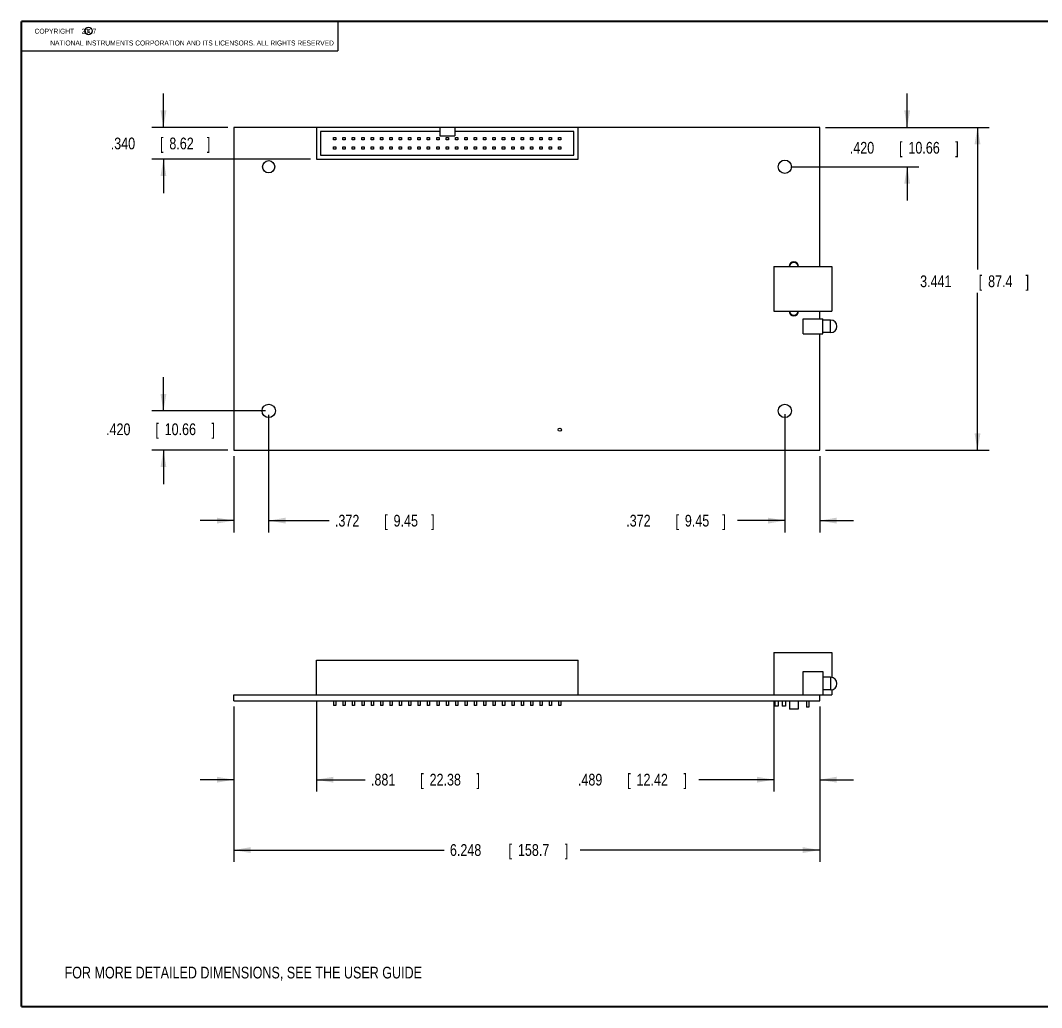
# Model space of a CAD drawing. Header units: inches. Extents: x 0.2 to 16.8, y 0.1 to 10.8.
# Drawn here: x 0.24 to 11.13, y 0.25 to 10.77 of the extents above; entities that cross this region are included whole.
import ezdxf

# ---------------------------------------------------------------- set-up
doc = ezdxf.new("R2010")
doc.units = ezdxf.units.IN
doc.header["$LTSCALE"] = 0.935
doc.header["$MEASUREMENT"] = 0
doc.layers.get('0').update_dxf_attribs({"linetype": 'CONTINUOUS'})
doc.layers.add('DETAIL', color=7, linetype='CONTINUOUS')
doc.layers.add('DIMENSIONS', color=7, linetype='CONTINUOUS')
doc.styles.get("Standard").update_dxf_attribs({"font": 'txt', "width": 0.8})
doc.dimstyles.new('DIMSTYLE_1', dxfattribs={"dimtxt": 0.125, "dimasz": 0.18, "dimexe": 0.18, "dimexo": 0.0625, "dimgap": 0.09, "dimtad": 0, "dimtih": 1, "dimtoh": 1, "dimdec": 3, "dimzin": 4, "dimdsep": 46, "dimtxsty": 'STANDARD', "dimblk": '_FILLED', "dimblk1": '_FILLED', "dimblk2": '_FILLED', "dimcen": 0.09, "dimadec": 0, "dimazin": 0, "dimtp": 0.01, "dimtm": 0.01, "dimtfac": 1, "dimtdec": 3, "dimtofl": 0, "dimtmove": 0, "dimatfit": 3, "dimldrblk": '_FILLED', "dimfxl": 1, "dimtolj": 1, "dimtzin": 4, "dimarcsym": 0})

# ---------------------------------------------------------------- blocks, each defined once
blk = doc.blocks.new('_FILLED')
at = {"color": 0, "linetype": 'BYBLOCK'}
blk.add_solid([(0, 0), (-1, 0.174), (-1, -0.174)], dxfattribs=at)
blk = doc.blocks.new('*D4')
at = {"layer": 'DIMENSIONS', "color": 2, "linetype": 'CONTINUOUS'}
for p, q in [((3.396, 3.519), (3.396, 2.552)), ((2.515, 3.456), (2.515, 2.552)), ((2.515, 2.677), (2.155, 2.677)), ((3.396, 2.677), (3.916, 2.677))]:
    blk.add_line(p, q, dxfattribs=at)
at = {"layer": 'DIMENSIONS', "color": 2, "linetype": 'CONTINUOUS', "xscale": 0.18, "yscale": 0.18, "zscale": 0.18}
blk.add_blockref('_FILLED', (2.515, 2.677), dxfattribs=at)
at = {"layer": 'DIMENSIONS', "color": 2, "linetype": 'CONTINUOUS', "xscale": 0.18, "yscale": 0.18, "zscale": 0.18, "rotation": 180}
blk.add_blockref('_FILLED', (3.396, 2.677), dxfattribs=at)
at = {"layer": 'DIMENSIONS', "color": 2, "linetype": 'CONTINUOUS', "width": 0.8}
for s, p in [('.881', (3.978, 2.615)), ('[', (4.503, 2.615)), ('22.38', (4.603, 2.615)), (']', (5.103, 2.615))]:
    blk.add_text(s, height=0.125, dxfattribs=at).set_placement(p)
blk = doc.blocks.new('*D5')
at = {"layer": 'DIMENSIONS', "color": 2, "linetype": 'CONTINUOUS'}
for p, q in [((8.274, 3.519), (8.274, 2.552)), ((8.763, 3.456), (8.763, 2.552)), ((8.274, 2.677), (7.473, 2.677)), ((8.763, 2.677), (9.123, 2.677))]:
    blk.add_line(p, q, dxfattribs=at)
at = {"layer": 'DIMENSIONS', "color": 2, "linetype": 'CONTINUOUS', "xscale": 0.18, "yscale": 0.18, "zscale": 0.18}
blk.add_blockref('_FILLED', (8.274, 2.677), dxfattribs=at)
at = {"layer": 'DIMENSIONS', "color": 2, "linetype": 'CONTINUOUS', "xscale": 0.18, "yscale": 0.18, "zscale": 0.18, "rotation": 180}
blk.add_blockref('_FILLED', (8.763, 2.677), dxfattribs=at)
at = {"layer": 'DIMENSIONS', "color": 2, "linetype": 'CONTINUOUS', "width": 0.8}
for s, p in [('.489', (6.185, 2.615)), ('[', (6.71, 2.615)), ('12.42', (6.81, 2.615)), (']', (7.31, 2.615))]:
    blk.add_text(s, height=0.125, dxfattribs=at).set_placement(p)
blk = doc.blocks.new('*D6')
at = {"layer": 'DIMENSIONS', "color": 2, "linetype": 'CONTINUOUS'}
for p, q in [((2.887, 6.564), (2.887, 5.313)), ((2.515, 6.125), (2.515, 5.313)), ((2.515, 5.438), (2.155, 5.438)), ((2.887, 5.438), (3.531, 5.438))]:
    blk.add_line(p, q, dxfattribs=at)
at = {"layer": 'DIMENSIONS', "color": 2, "linetype": 'CONTINUOUS', "xscale": 0.18, "yscale": 0.18, "zscale": 0.18}
blk.add_blockref('_FILLED', (2.515, 5.438), dxfattribs=at)
at = {"layer": 'DIMENSIONS', "color": 2, "linetype": 'CONTINUOUS', "xscale": 0.18, "yscale": 0.18, "zscale": 0.18, "rotation": 180}
blk.add_blockref('_FILLED', (2.887, 5.438), dxfattribs=at)
at = {"layer": 'DIMENSIONS', "color": 2, "linetype": 'CONTINUOUS', "width": 0.8}
for s, p in [('.372', (3.594, 5.375)), ('[', (4.119, 5.375)), ('9.45', (4.219, 5.375)), (']', (4.619, 5.375))]:
    blk.add_text(s, height=0.125, dxfattribs=at).set_placement(p)
blk = doc.blocks.new('*D7')
at = {"layer": 'DIMENSIONS', "color": 2, "linetype": 'CONTINUOUS'}
for p, q in [((8.391, 6.572), (8.391, 5.313)), ((8.763, 6.125), (8.763, 5.313)), ((8.391, 5.438), (7.887, 5.438)), ((8.763, 5.438), (9.123, 5.438))]:
    blk.add_line(p, q, dxfattribs=at)
at = {"layer": 'DIMENSIONS', "color": 2, "linetype": 'CONTINUOUS', "xscale": 0.18, "yscale": 0.18, "zscale": 0.18}
blk.add_blockref('_FILLED', (8.391, 5.438), dxfattribs=at)
at = {"layer": 'DIMENSIONS', "color": 2, "linetype": 'CONTINUOUS', "xscale": 0.18, "yscale": 0.18, "zscale": 0.18, "rotation": 180}
blk.add_blockref('_FILLED', (8.763, 5.438), dxfattribs=at)
at = {"layer": 'DIMENSIONS', "color": 2, "linetype": 'CONTINUOUS', "width": 0.8}
for s, p in [('.372', (6.7, 5.375)), ('[', (7.225, 5.375)), ('9.45', (7.325, 5.375)), (']', (7.725, 5.375))]:
    blk.add_text(s, height=0.125, dxfattribs=at).set_placement(p)
blk = doc.blocks.new('*D8')
at = {"layer": 'DIMENSIONS', "color": 2, "linetype": 'CONTINUOUS'}
for p, q in [((1.765, 6.607), (1.765, 6.967)), ((2.854, 6.607), (1.64, 6.607)), ((2.453, 6.188), (1.64, 6.188)), ((1.765, 6.188), (1.765, 5.828))]:
    blk.add_line(p, q, dxfattribs=at)
at = {"layer": 'DIMENSIONS', "color": 2, "linetype": 'CONTINUOUS', "xscale": 0.18, "yscale": 0.18, "zscale": 0.18}
for p, rotation in [((1.765, 6.607), 270), ((1.765, 6.188), 90)]:
    blk.add_blockref('_FILLED', p, dxfattribs=dict(at, rotation=rotation))
at = {"layer": 'DIMENSIONS', "color": 2, "linetype": 'CONTINUOUS', "width": 0.8}
for s, p in [('.420', (1.153, 6.349)), ('[', (1.678, 6.349)), ('10.66', (1.778, 6.349)), (']', (2.278, 6.349))]:
    blk.add_text(s, height=0.125, dxfattribs=at).set_placement(p)
blk = doc.blocks.new('*D9')
at = {"layer": 'DIMENSIONS', "color": 2, "linetype": 'CONTINUOUS'}
for p, q in [((9.696, 9.629), (9.696, 9.989)), ((8.826, 9.629), (9.821, 9.629)), ((8.454, 9.209), (9.821, 9.209)), ((9.696, 9.209), (9.696, 8.849))]:
    blk.add_line(p, q, dxfattribs=at)
at = {"layer": 'DIMENSIONS', "color": 2, "linetype": 'CONTINUOUS', "xscale": 0.18, "yscale": 0.18, "zscale": 0.18}
for p, rotation in [((9.696, 9.629), 270), ((9.696, 9.209), 90)]:
    blk.add_blockref('_FILLED', p, dxfattribs=dict(at, rotation=rotation))
at = {"layer": 'DIMENSIONS', "color": 2, "linetype": 'CONTINUOUS', "width": 0.8}
for s, p in [('.420', (9.084, 9.349)), ('[', (9.609, 9.349)), ('10.66', (9.709, 9.349)), (']', (10.209, 9.349))]:
    blk.add_text(s, height=0.125, dxfattribs=at).set_placement(p)
blk = doc.blocks.new('*D10')
at = {"layer": 'DIMENSIONS', "color": 2, "linetype": 'CONTINUOUS'}
for p, q in [((1.765, 9.629), (1.765, 9.989)), ((2.453, 9.629), (1.64, 9.629)), ((3.334, 9.289), (1.64, 9.289)), ((1.765, 9.289), (1.765, 8.929))]:
    blk.add_line(p, q, dxfattribs=at)
at = {"layer": 'DIMENSIONS', "color": 2, "linetype": 'CONTINUOUS', "xscale": 0.18, "yscale": 0.18, "zscale": 0.18}
for p, rotation in [((1.765, 9.629), 270), ((1.765, 9.289), 90)]:
    blk.add_blockref('_FILLED', p, dxfattribs=dict(at, rotation=rotation))
at = {"layer": 'DIMENSIONS', "color": 2, "linetype": 'CONTINUOUS', "width": 0.8}
for s, p in [('.340', (1.203, 9.395)), ('[', (1.728, 9.395)), ('8.62', (1.828, 9.395)), (']', (2.228, 9.395))]:
    blk.add_text(s, height=0.125, dxfattribs=at).set_placement(p)
blk = doc.blocks.new('*D11')
at = {"layer": 'DIMENSIONS', "color": 2, "linetype": 'CONTINUOUS'}
for p, q in [((2.515, 3.456), (2.515, 1.802)), ((8.763, 3.456), (8.763, 1.802)), ((2.515, 1.927), (4.758, 1.927)), ((8.763, 1.927), (6.208, 1.927))]:
    blk.add_line(p, q, dxfattribs=at)
at = {"layer": 'DIMENSIONS', "color": 2, "linetype": 'CONTINUOUS', "xscale": 0.18, "yscale": 0.18, "zscale": 0.18, "rotation": 180}
blk.add_blockref('_FILLED', (2.515, 1.927), dxfattribs=at)
at = {"layer": 'DIMENSIONS', "color": 2, "linetype": 'CONTINUOUS', "xscale": 0.18, "yscale": 0.18, "zscale": 0.18}
blk.add_blockref('_FILLED', (8.763, 1.927), dxfattribs=at)
at = {"layer": 'DIMENSIONS', "color": 2, "linetype": 'CONTINUOUS', "width": 0.8}
for s, p in [('6.248', (4.82, 1.865)), ('[', (5.445, 1.865)), ('158.7', (5.545, 1.865)), (']', (6.045, 1.865))]:
    blk.add_text(s, height=0.125, dxfattribs=at).set_placement(p)
blk = doc.blocks.new('*D12')
at = {"layer": 'DIMENSIONS', "color": 2, "linetype": 'CONTINUOUS'}
for p, q in [((8.826, 9.629), (10.571, 9.629)), ((10.446, 9.629), (10.446, 8.114)), ((10.446, 6.188), (10.446, 7.864)), ((8.826, 6.188), (10.571, 6.188))]:
    blk.add_line(p, q, dxfattribs=at)
at = {"layer": 'DIMENSIONS', "color": 2, "linetype": 'CONTINUOUS', "xscale": 0.18, "yscale": 0.18, "zscale": 0.18}
for p, rotation in [((10.446, 9.629), 90), ((10.446, 6.188), 270)]:
    blk.add_blockref('_FILLED', p, dxfattribs=dict(at, rotation=rotation))
at = {"layer": 'DIMENSIONS', "color": 2, "linetype": 'CONTINUOUS', "width": 0.8}
for s, p in [('[', (10.459, 7.926)), (']', (10.959, 7.926)), ('3.441', (9.834, 7.926)), ('87.4', (10.559, 7.926))]:
    blk.add_text(s, height=0.125, dxfattribs=at).set_placement(p)

msp = doc.modelspace()

# ---------------------------------------------------------------- linework, layer by layer
at = {"color": 2, "linetype": 'CONTINUOUS'}
for p, q in [((0.25, 10.7586), (3.625, 10.7586)), ((0.25, 10.7586), (0.25, 10.4456)), ((3.625, 10.7586), (3.625, 10.4456)), ((0.25, 10.4456), (3.625, 10.4456))]:
    msp.add_line(p, q, dxfattribs=at)
at = {"color": 7, "linetype": 'CONTINUOUS'}
for p, q in [((2.5154, 9.6287), (2.5154, 6.1877)), ((3.3964, 9.6287), (2.5154, 9.6287)), ((3.3964, 9.6292), (3.3964, 9.2892)), ((6.1864, 9.6292), (3.3964, 9.6292)), ((3.4414, 9.5842), (3.4414, 9.3342)), ((4.7114, 9.5842), (3.4414, 9.5842)), ((4.7114, 9.6292), (4.7114, 9.5392)), ((4.8714, 9.6292), (4.8714, 9.5392)), ((6.1414, 9.5842), (4.8714, 9.5842)), ((6.1414, 9.3342), (6.1414, 9.5842)), ((6.1864, 9.2892), (6.1864, 9.6292)), ((8.7634, 9.6287), (6.1864, 9.6287)), ((8.7634, 8.1452), (8.7634, 9.6287)), ((3.5789, 9.4967), (3.5789, 9.5217)), ((3.5789, 9.5217), (3.6039, 9.5217)), ((3.6039, 9.4967), (3.5789, 9.4967)), ((3.6039, 9.5217), (3.6039, 9.4967)), ((3.6789, 9.4967), (3.6789, 9.5217)), ((3.6789, 9.5217), (3.7039, 9.5217)), ((3.7039, 9.4967), (3.6789, 9.4967)), ((3.7039, 9.5217), (3.7039, 9.4967)), ((3.7789, 9.4967), (3.7789, 9.5217)), ((3.7789, 9.5217), (3.8039, 9.5217)), ((3.8039, 9.4967), (3.7789, 9.4967)), ((3.8039, 9.5217), (3.8039, 9.4967)), ((3.8789, 9.4967), (3.8789, 9.5217)), ((3.8789, 9.5217), (3.9039, 9.5217)), ((3.9039, 9.4967), (3.8789, 9.4967)), ((3.9039, 9.5217), (3.9039, 9.4967)), ((3.9789, 9.4967), (3.9789, 9.5217)), ((3.9789, 9.5217), (4.0039, 9.5217)), ((4.0039, 9.4967), (3.9789, 9.4967)), ((4.0039, 9.5217), (4.0039, 9.4967)), ((4.0789, 9.4967), (4.0789, 9.5217)), ((4.0789, 9.5217), (4.1039, 9.5217)), ((4.1039, 9.4967), (4.0789, 9.4967)), ((4.1039, 9.5217), (4.1039, 9.4967)), ((4.1789, 9.4967), (4.1789, 9.5217)), ((4.1789, 9.5217), (4.2039, 9.5217)), ((4.2039, 9.4967), (4.1789, 9.4967)), ((4.2039, 9.5217), (4.2039, 9.4967)), ((4.2789, 9.4967), (4.2789, 9.5217)), ((4.2789, 9.5217), (4.3039, 9.5217)), ((4.3039, 9.4967), (4.2789, 9.4967)), ((4.3039, 9.5217), (4.3039, 9.4967)), ((4.3789, 9.4967), (4.3789, 9.5217)), ((4.3789, 9.5217), (4.4039, 9.5217)), ((4.4039, 9.4967), (4.3789, 9.4967)), ((4.4039, 9.5217), (4.4039, 9.4967)), ((4.4789, 9.4967), (4.4789, 9.5217)), ((4.4789, 9.5217), (4.5039, 9.5217)), ((4.5039, 9.4967), (4.4789, 9.4967)), ((4.5039, 9.5217), (4.5039, 9.4967)), ((4.5789, 9.4967), (4.5789, 9.5217)), ((4.5789, 9.5217), (4.6039, 9.5217)), ((4.6039, 9.4967), (4.5789, 9.4967)), ((4.6039, 9.5217), (4.6039, 9.4967)), ((4.6789, 9.4967), (4.6789, 9.5217)), ((4.6789, 9.5217), (4.7039, 9.5217)), ((4.7039, 9.4967), (4.6789, 9.4967)), ((4.7039, 9.5217), (4.7039, 9.4967)), ((4.7114, 9.5392), (4.8714, 9.5392)), ((4.7789, 9.4967), (4.7789, 9.5217)), ((4.7789, 9.5217), (4.8039, 9.5217)), ((4.8039, 9.4967), (4.7789, 9.4967)), ((4.8039, 9.5217), (4.8039, 9.4967)), ((4.8789, 9.4967), (4.8789, 9.5217)), ((4.8789, 9.5217), (4.9039, 9.5217)), ((4.9039, 9.4967), (4.8789, 9.4967)), ((4.9039, 9.5217), (4.9039, 9.4967)), ((4.9789, 9.4967), (4.9789, 9.5217)), ((4.9789, 9.5217), (5.0039, 9.5217)), ((5.0039, 9.4967), (4.9789, 9.4967)), ((5.0039, 9.5217), (5.0039, 9.4967)), ((5.0789, 9.4967), (5.0789, 9.5217)), ((5.0789, 9.5217), (5.1039, 9.5217)), ((5.1039, 9.4967), (5.0789, 9.4967)), ((5.1039, 9.5217), (5.1039, 9.4967)), ((5.1789, 9.4967), (5.1789, 9.5217)), ((5.1789, 9.5217), (5.2039, 9.5217)), ((5.2039, 9.4967), (5.1789, 9.4967)), ((5.2039, 9.5217), (5.2039, 9.4967)), ((5.2789, 9.4967), (5.2789, 9.5217)), ((5.2789, 9.5217), (5.3039, 9.5217)), ((5.3039, 9.4967), (5.2789, 9.4967)), ((5.3039, 9.5217), (5.3039, 9.4967)), ((5.3789, 9.4967), (5.3789, 9.5217)), ((5.3789, 9.5217), (5.4039, 9.5217)), ((5.4039, 9.4967), (5.3789, 9.4967)), ((5.4039, 9.5217), (5.4039, 9.4967)), ((5.4789, 9.4967), (5.4789, 9.5217)), ((5.4789, 9.5217), (5.5039, 9.5217)), ((5.5039, 9.4967), (5.4789, 9.4967)), ((5.5039, 9.5217), (5.5039, 9.4967)), ((5.5789, 9.4967), (5.5789, 9.5217)), ((5.5789, 9.5217), (5.6039, 9.5217)), ((5.6039, 9.4967), (5.5789, 9.4967)), ((5.6039, 9.5217), (5.6039, 9.4967)), ((5.6789, 9.4967), (5.6789, 9.5217)), ((5.6789, 9.5217), (5.7039, 9.5217)), ((5.7039, 9.4967), (5.6789, 9.4967)), ((5.7039, 9.5217), (5.7039, 9.4967)), ((5.7789, 9.4967), (5.7789, 9.5217)), ((5.7789, 9.5217), (5.8039, 9.5217)), ((5.8039, 9.4967), (5.7789, 9.4967)), ((5.8039, 9.5217), (5.8039, 9.4967)), ((5.8789, 9.4967), (5.8789, 9.5217)), ((5.8789, 9.5217), (5.9039, 9.5217)), ((5.9039, 9.4967), (5.8789, 9.4967)), ((5.9039, 9.5217), (5.9039, 9.4967)), ((5.9789, 9.4967), (5.9789, 9.5217)), ((5.9789, 9.5217), (6.0039, 9.5217)), ((6.0039, 9.4967), (5.9789, 9.4967)), ((6.0039, 9.5217), (6.0039, 9.4967)), ((3.5789, 9.3967), (3.5789, 9.4217)), ((3.5789, 9.4217), (3.6039, 9.4217)), ((3.6039, 9.3967), (3.5789, 9.3967)), ((3.6039, 9.4217), (3.6039, 9.3967)), ((3.6789, 9.3967), (3.6789, 9.4217)), ((3.6789, 9.4217), (3.7039, 9.4217)), ((3.7039, 9.3967), (3.6789, 9.3967)), ((3.7039, 9.4217), (3.7039, 9.3967)), ((3.7789, 9.3967), (3.7789, 9.4217)), ((3.7789, 9.4217), (3.8039, 9.4217)), ((3.8039, 9.3967), (3.7789, 9.3967)), ((3.8039, 9.4217), (3.8039, 9.3967)), ((3.8789, 9.3967), (3.8789, 9.4217)), ((3.8789, 9.4217), (3.9039, 9.4217)), ((3.9039, 9.3967), (3.8789, 9.3967)), ((3.9039, 9.4217), (3.9039, 9.3967)), ((3.9789, 9.3967), (3.9789, 9.4217)), ((3.9789, 9.4217), (4.0039, 9.4217)), ((4.0039, 9.3967), (3.9789, 9.3967)), ((4.0039, 9.4217), (4.0039, 9.3967)), ((4.0789, 9.3967), (4.0789, 9.4217)), ((4.0789, 9.4217), (4.1039, 9.4217)), ((4.1039, 9.3967), (4.0789, 9.3967)), ((4.1039, 9.4217), (4.1039, 9.3967)), ((4.1789, 9.3967), (4.1789, 9.4217)), ((4.1789, 9.4217), (4.2039, 9.4217)), ((4.2039, 9.3967), (4.1789, 9.3967)), ((4.2039, 9.4217), (4.2039, 9.3967)), ((4.2789, 9.3967), (4.2789, 9.4217)), ((4.2789, 9.4217), (4.3039, 9.4217)), ((4.3039, 9.3967), (4.2789, 9.3967)), ((4.3039, 9.4217), (4.3039, 9.3967)), ((4.3789, 9.3967), (4.3789, 9.4217)), ((4.3789, 9.4217), (4.4039, 9.4217)), ((4.4039, 9.3967), (4.3789, 9.3967)), ((4.4039, 9.4217), (4.4039, 9.3967)), ((4.4789, 9.3967), (4.4789, 9.4217)), ((4.4789, 9.4217), (4.5039, 9.4217)), ((4.5039, 9.3967), (4.4789, 9.3967)), ((4.5039, 9.4217), (4.5039, 9.3967)), ((4.5789, 9.3967), (4.5789, 9.4217)), ((4.5789, 9.4217), (4.6039, 9.4217)), ((4.6039, 9.3967), (4.5789, 9.3967)), ((4.6039, 9.4217), (4.6039, 9.3967)), ((4.6789, 9.3967), (4.6789, 9.4217)), ((4.6789, 9.4217), (4.7039, 9.4217)), ((4.7039, 9.3967), (4.6789, 9.3967)), ((4.7039, 9.4217), (4.7039, 9.3967)), ((4.7789, 9.3967), (4.7789, 9.4217)), ((4.7789, 9.4217), (4.8039, 9.4217)), ((4.8039, 9.3967), (4.7789, 9.3967)), ((4.8039, 9.4217), (4.8039, 9.3967)), ((4.8789, 9.3967), (4.8789, 9.4217)), ((4.8789, 9.4217), (4.9039, 9.4217)), ((4.9039, 9.3967), (4.8789, 9.3967)), ((4.9039, 9.4217), (4.9039, 9.3967)), ((4.9789, 9.3967), (4.9789, 9.4217)), ((4.9789, 9.4217), (5.0039, 9.4217)), ((5.0039, 9.3967), (4.9789, 9.3967)), ((5.0039, 9.4217), (5.0039, 9.3967)), ((5.0789, 9.3967), (5.0789, 9.4217)), ((5.0789, 9.4217), (5.1039, 9.4217)), ((5.1039, 9.3967), (5.0789, 9.3967)), ((5.1039, 9.4217), (5.1039, 9.3967)), ((5.1789, 9.3967), (5.1789, 9.4217)), ((5.1789, 9.4217), (5.2039, 9.4217)), ((5.2039, 9.3967), (5.1789, 9.3967)), ((5.2039, 9.4217), (5.2039, 9.3967)), ((5.2789, 9.3967), (5.2789, 9.4217)), ((5.2789, 9.4217), (5.3039, 9.4217)), ((5.3039, 9.3967), (5.2789, 9.3967)), ((5.3039, 9.4217), (5.3039, 9.3967)), ((5.3789, 9.3967), (5.3789, 9.4217)), ((5.3789, 9.4217), (5.4039, 9.4217)), ((5.4039, 9.3967), (5.3789, 9.3967)), ((5.4039, 9.4217), (5.4039, 9.3967)), ((5.4789, 9.3967), (5.4789, 9.4217)), ((5.4789, 9.4217), (5.5039, 9.4217)), ((5.5039, 9.3967), (5.4789, 9.3967)), ((5.5039, 9.4217), (5.5039, 9.3967)), ((5.5789, 9.3967), (5.5789, 9.4217)), ((5.5789, 9.4217), (5.6039, 9.4217)), ((5.6039, 9.3967), (5.5789, 9.3967)), ((5.6039, 9.4217), (5.6039, 9.3967)), ((5.6789, 9.3967), (5.6789, 9.4217)), ((5.6789, 9.4217), (5.7039, 9.4217)), ((5.7039, 9.3967), (5.6789, 9.3967)), ((5.7039, 9.4217), (5.7039, 9.3967)), ((5.7789, 9.3967), (5.7789, 9.4217)), ((5.7789, 9.4217), (5.8039, 9.4217)), ((5.8039, 9.3967), (5.7789, 9.3967)), ((5.8039, 9.4217), (5.8039, 9.3967)), ((5.8789, 9.3967), (5.8789, 9.4217)), ((5.8789, 9.4217), (5.9039, 9.4217)), ((5.9039, 9.3967), (5.8789, 9.3967)), ((5.9039, 9.4217), (5.9039, 9.3967)), ((5.9789, 9.3967), (5.9789, 9.4217)), ((5.9789, 9.4217), (6.0039, 9.4217)), ((6.0039, 9.3967), (5.9789, 9.3967)), ((6.0039, 9.4217), (6.0039, 9.3967)), ((3.3964, 9.2892), (6.1864, 9.2892)), ((3.4414, 9.3342), (6.1414, 9.3342)), ((8.2744, 8.1452), (8.8934, 8.1452)), ((8.2744, 8.1452), (8.2744, 7.6712)), ((8.8934, 8.1452), (8.8934, 7.6712)), ((8.2744, 7.6712), (8.8934, 7.6712)), ((8.7634, 7.5882), (8.7634, 7.6712)), ((8.5874, 7.5882), (8.7964, 7.5882)), ((8.5874, 7.4282), (8.5874, 7.5882)), ((8.7964, 7.4282), (8.7964, 7.5882)), ((8.8794, 7.5752), (8.7964, 7.5752)), ((8.8794, 7.4412), (8.8794, 7.5752)), ((8.5874, 7.4282), (8.7964, 7.4282)), ((8.7634, 6.1877), (8.7634, 7.4282)), ((8.8794, 7.4412), (8.7964, 7.4412)), ((2.5154, 6.1877), (8.7634, 6.1877)), ((8.2744, 4.0343), (8.8934, 4.0343)), ((8.2744, 4.0343), (8.2744, 3.5813)), ((8.8934, 4.0343), (8.8934, 3.7667)), ((3.3964, 3.5813), (3.3964, 3.9513)), ((3.3964, 3.9513), (6.1864, 3.9513)), ((6.1864, 3.5813), (6.1864, 3.9513)), ((8.5874, 3.8313), (8.7964, 3.8313)), ((8.5874, 3.5813), (8.5874, 3.8313)), ((8.7964, 3.8313), (8.7964, 3.5813)), ((8.8794, 3.7683), (8.7964, 3.7683)), ((8.8794, 3.7683), (8.8794, 3.6343)), ((8.8794, 3.6343), (8.7964, 3.6343)), ((8.8934, 3.6358), (8.8934, 3.5813)), ((2.5154, 3.5183), (2.5154, 3.5813)), ((2.5154, 3.5813), (8.8934, 3.5813)), ((2.5154, 3.5183), (8.7634, 3.5183)), ((3.5789, 3.5183), (3.5789, 3.4693)), ((3.6039, 3.5183), (3.6039, 3.4693)), ((3.6789, 3.5183), (3.6789, 3.4693)), ((3.7039, 3.5183), (3.7039, 3.4693)), ((3.7789, 3.5183), (3.7789, 3.4693)), ((3.8039, 3.5183), (3.8039, 3.4693)), ((3.8789, 3.5183), (3.8789, 3.4693)), ((3.9039, 3.5183), (3.9039, 3.4693)), ((3.9789, 3.5183), (3.9789, 3.4693)), ((4.0039, 3.5183), (4.0039, 3.4693)), ((4.0789, 3.5183), (4.0789, 3.4693)), ((4.1039, 3.5183), (4.1039, 3.4693)), ((4.1789, 3.5183), (4.1789, 3.4693)), ((4.2039, 3.5183), (4.2039, 3.4693)), ((4.2789, 3.5183), (4.2789, 3.4693)), ((4.3039, 3.5183), (4.3039, 3.4693)), ((4.3789, 3.5183), (4.3789, 3.4693)), ((4.4039, 3.5183), (4.4039, 3.4693)), ((4.4789, 3.5183), (4.4789, 3.4693)), ((4.5039, 3.5183), (4.5039, 3.4693)), ((4.5789, 3.5183), (4.5789, 3.4693)), ((4.6039, 3.5183), (4.6039, 3.4693)), ((4.6789, 3.5183), (4.6789, 3.4693)), ((4.7039, 3.5183), (4.7039, 3.4693)), ((4.7789, 3.5183), (4.7789, 3.4693)), ((4.8039, 3.5183), (4.8039, 3.4693)), ((4.8789, 3.5183), (4.8789, 3.4693)), ((4.9039, 3.5183), (4.9039, 3.4693)), ((4.9789, 3.5183), (4.9789, 3.4693)), ((5.0039, 3.5183), (5.0039, 3.4693)), ((5.0789, 3.5183), (5.0789, 3.4693)), ((5.1039, 3.5183), (5.1039, 3.4693)), ((5.1789, 3.5183), (5.1789, 3.4693)), ((5.2039, 3.5183), (5.2039, 3.4693)), ((5.2789, 3.5183), (5.2789, 3.4693)), ((5.3039, 3.5183), (5.3039, 3.4693)), ((5.3789, 3.5183), (5.3789, 3.4693)), ((5.4039, 3.5183), (5.4039, 3.4693)), ((5.4789, 3.5183), (5.4789, 3.4693)), ((5.5039, 3.5183), (5.5039, 3.4693)), ((5.5789, 3.5183), (5.5789, 3.4693)), ((5.6039, 3.5183), (5.6039, 3.4693)), ((5.6789, 3.5183), (5.6789, 3.4693)), ((5.7039, 3.5183), (5.7039, 3.4693)), ((5.7789, 3.5183), (5.7789, 3.4693)), ((5.8039, 3.5183), (5.8039, 3.4693)), ((5.8789, 3.5183), (5.8789, 3.4693)), ((5.9039, 3.5183), (5.9039, 3.4693)), ((5.9789, 3.5183), (5.9789, 3.4693)), ((6.0039, 3.5183), (6.0039, 3.4693)), ((8.2844, 3.5183), (8.2844, 3.4623)), ((8.3204, 3.5183), (8.3204, 3.4623)), ((8.3624, 3.5183), (8.3624, 3.4623)), ((8.3984, 3.5183), (8.3984, 3.4623)), ((8.4424, 3.5183), (8.4424, 3.4273)), ((8.5324, 3.5183), (8.5324, 3.4273)), ((8.6239, 3.5183), (8.6239, 3.4513)), ((8.6489, 3.5183), (8.6489, 3.4513)), ((8.7634, 3.5183), (8.7634, 3.5813)), ((3.6039, 3.4693), (3.5789, 3.4693)), ((3.7039, 3.4693), (3.6789, 3.4693)), ((3.8039, 3.4693), (3.7789, 3.4693)), ((3.9039, 3.4693), (3.8789, 3.4693)), ((4.0039, 3.4693), (3.9789, 3.4693)), ((4.1039, 3.4693), (4.0789, 3.4693)), ((4.2039, 3.4693), (4.1789, 3.4693)), ((4.3039, 3.4693), (4.2789, 3.4693)), ((4.4039, 3.4693), (4.3789, 3.4693)), ((4.5039, 3.4693), (4.4789, 3.4693)), ((4.6039, 3.4693), (4.5789, 3.4693)), ((4.7039, 3.4693), (4.6789, 3.4693)), ((4.8039, 3.4693), (4.7789, 3.4693)), ((4.9039, 3.4693), (4.8789, 3.4693)), ((5.0039, 3.4693), (4.9789, 3.4693)), ((5.1039, 3.4693), (5.0789, 3.4693)), ((5.2039, 3.4693), (5.1789, 3.4693)), ((5.3039, 3.4693), (5.2789, 3.4693)), ((5.4039, 3.4693), (5.3789, 3.4693)), ((5.5039, 3.4693), (5.4789, 3.4693)), ((5.6039, 3.4693), (5.5789, 3.4693)), ((5.7039, 3.4693), (5.6789, 3.4693)), ((5.8039, 3.4693), (5.7789, 3.4693)), ((5.9039, 3.4693), (5.8789, 3.4693)), ((6.0039, 3.4693), (5.9789, 3.4693)), ((8.3204, 3.4623), (8.2844, 3.4623)), ((8.3984, 3.4623), (8.3624, 3.4623)), ((8.5324, 3.4273), (8.4424, 3.4273)), ((8.6489, 3.4513), (8.6239, 3.4513))]:
    msp.add_line(p, q, dxfattribs=at)
at = {"color": 7, "linetype": 'CONTINUOUS', "const_width": 0.02}
for points in [[(0.25, 10.7586), (0.25, 0.2586)], [(16.75, 10.7586), (0.25, 10.7586)], [(0.25, 0.2586), (16.75, 0.2586)]]:
    msp.add_lwpolyline(points, dxfattribs=at)
at = {"color": 2, "linetype": 'CONTINUOUS'}
msp.add_circle((0.9659, 10.6562), 0.0403, dxfattribs=at)
at = {"color": 7, "linetype": 'CONTINUOUS'}
for centre, radius in [((2.8874, 9.2092), 0.065), ((8.3914, 9.2092), 0.071), ((2.8874, 6.6072), 0.071), ((8.3914, 6.6072), 0.071), ((5.9914, 6.4072), 0.0175)]:
    msp.add_circle(centre, radius, dxfattribs=at)
for centre, radius, start, end in [((8.4874, 8.1452), 0.05, 0, 180), ((8.4874, 8.1452), 0.045, 0, 180), ((8.4874, 7.6712), 0.05, 180, 360), ((8.4874, 7.6712), 0.045, 180, 360), ((8.8794, 7.5082), 0.067, 270, 90), ((8.8794, 3.7013), 0.067, 270, 90)]:
    msp.add_arc(centre, radius, start, end, dxfattribs=at)

# ---------------------------------------------------------------- texts
at = {"color": 2, "linetype": 'CONTINUOUS', "width": 0.8}
for s, p in [('c', (0.946, 10.6363)), ('NATIONAL INSTRUMENTS CORPORATION AND ITS LICENSORS. ALL RIGHTS RESERVED', (0.5583, 10.5016))]:
    msp.add_text(s, height=0.053, dxfattribs=at).set_placement(p)
at = {"color": 2, "linetype": 'CONTINUOUS', "insert": (0.3125, 10.6805), "char_height": 0.053, "width": 0.8904, "attachment_point": 1}
msp.add_mtext('    COPYRIGHT    2007', dxfattribs=at)
at = {"layer": 'DETAIL', "color": 2, "linetype": 'CONTINUOUS', "width": 0.8}
msp.add_text('FOR MORE DETAILED DIMENSIONS, SEE THE USER GUIDE', height=0.125, dxfattribs=at).set_placement((0.7105, 0.5589))

# ---------------------------------------------------------------- dimensions: what is measured, and where the dimension line sits
at = {"layer": 'DIMENSIONS', "color": 2, "linetype": 'CONTINUOUS'}
for base, p1, p2, angle, picture, middle in [((1.7654170539, 9.2892367912), (2.4529170539, 9.6287367912), (3.3339170539, 9.2892367912), 270, '*D10', (1.7654170539, 9.4570035964)), ((9.6964170539, 9.2092367912), (8.8259170539, 9.6287367912), (8.4539170539, 9.2092367912), 270, '*D9', (9.6964170539, 9.4116664968)), ((10.4464, 9.6287), (8.8259, 6.1877), (8.8259, 9.6287), 90, '*D12', (10.4464, 7.9889)), ((1.7654170539, 6.6072367912), (2.4529170539, 6.1877367912), (2.8536011039, 6.6072367912), 90, '*D8', (1.7654170539, 6.4119349682)), ((8.3914, 5.4377), (8.7634, 6.1252), (8.3914, 6.5721), 180, '*D7', (7.2623, 5.4377)), ((2.5154, 2.6773), (3.3964, 3.5188), (2.5154, 3.4558), 180, '*D4', (4.5909, 2.6773)), ((2.5154, 1.9273), (8.7634, 3.4558), (2.5154, 3.4558), 180, '*D11', (5.4828, 1.9273))]:
    dim = msp.add_linear_dim(base=base, p1=p1, p2=p2, angle=angle, dimstyle='DIMSTYLE_1', dxfattribs=at)
    dim.commit()
    dim.dimension.update_dxf_attribs({"geometry": picture, "text_midpoint": middle, "dimtype": 160})
for base, p1, p2, picture, middle in [((2.8874, 5.4377), (2.5154, 6.1252), (2.8874, 6.5643), '*D6', (4.1563, 5.4377)), ((8.7634, 2.6773), (8.2744, 3.5188), (8.7634, 3.4558), '*D5', (6.7976, 2.6773))]:
    dim = msp.add_linear_dim(base=base, p1=p1, p2=p2, dimstyle='DIMSTYLE_1', dxfattribs=at)
    dim.commit()
    dim.dimension.update_dxf_attribs({"geometry": picture, "text_midpoint": middle, "dimtype": 160})

doc.saveas('drawing.dxf')
